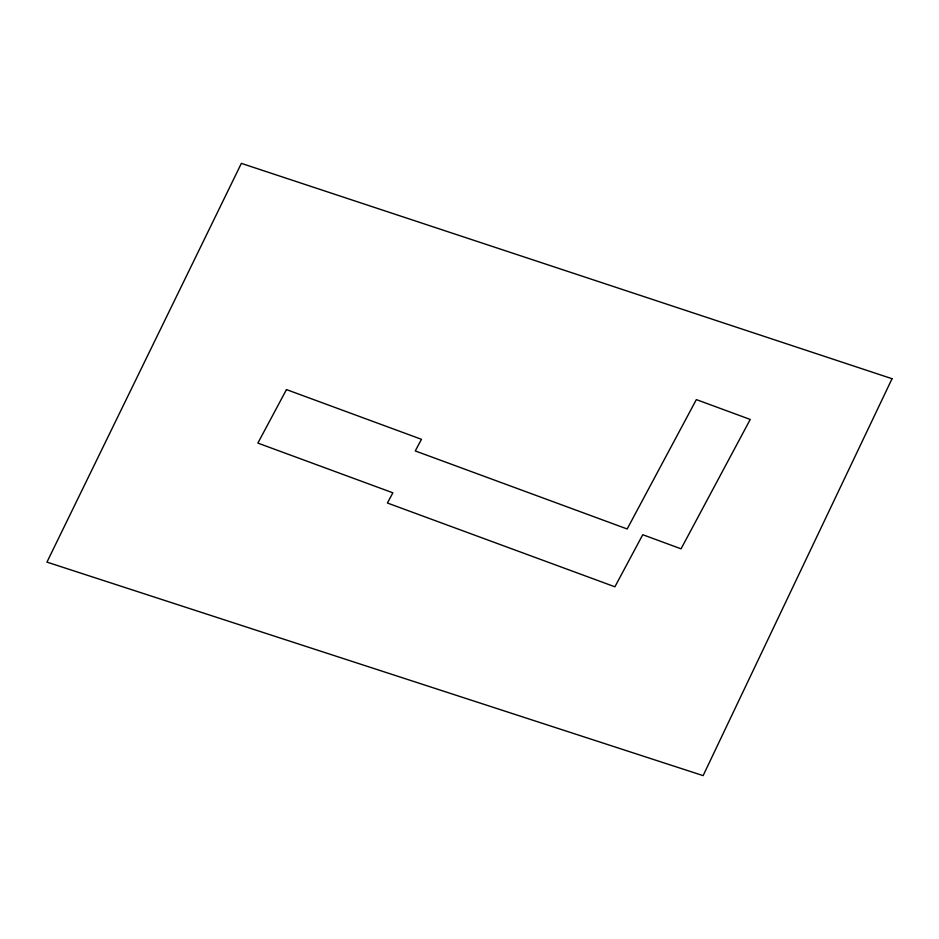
<?xml version="1.0" encoding="UTF-8"?>
<svg xmlns="http://www.w3.org/2000/svg" width="939" height="939" viewBox="0 0 939 939"><rect width="100%" height="100%" fill="white"/><g stroke="black" fill="none" stroke-linecap="round" stroke-linejoin="round"><path stroke-width="1.41" d="M892.05 378.71L703.123 775.626L46.95 562.121L241.358 163.374L892.05 378.71M286.477 389.591L257.873 443.091L392.866 492.811L387.408 503.022L614.904 586.805L642.757 534.714L681.057 548.822L750.238 419.451L696.351 399.603L627.17 528.974L415.261 450.931L421.47 439.311L286.477 389.591"/></g></svg>
